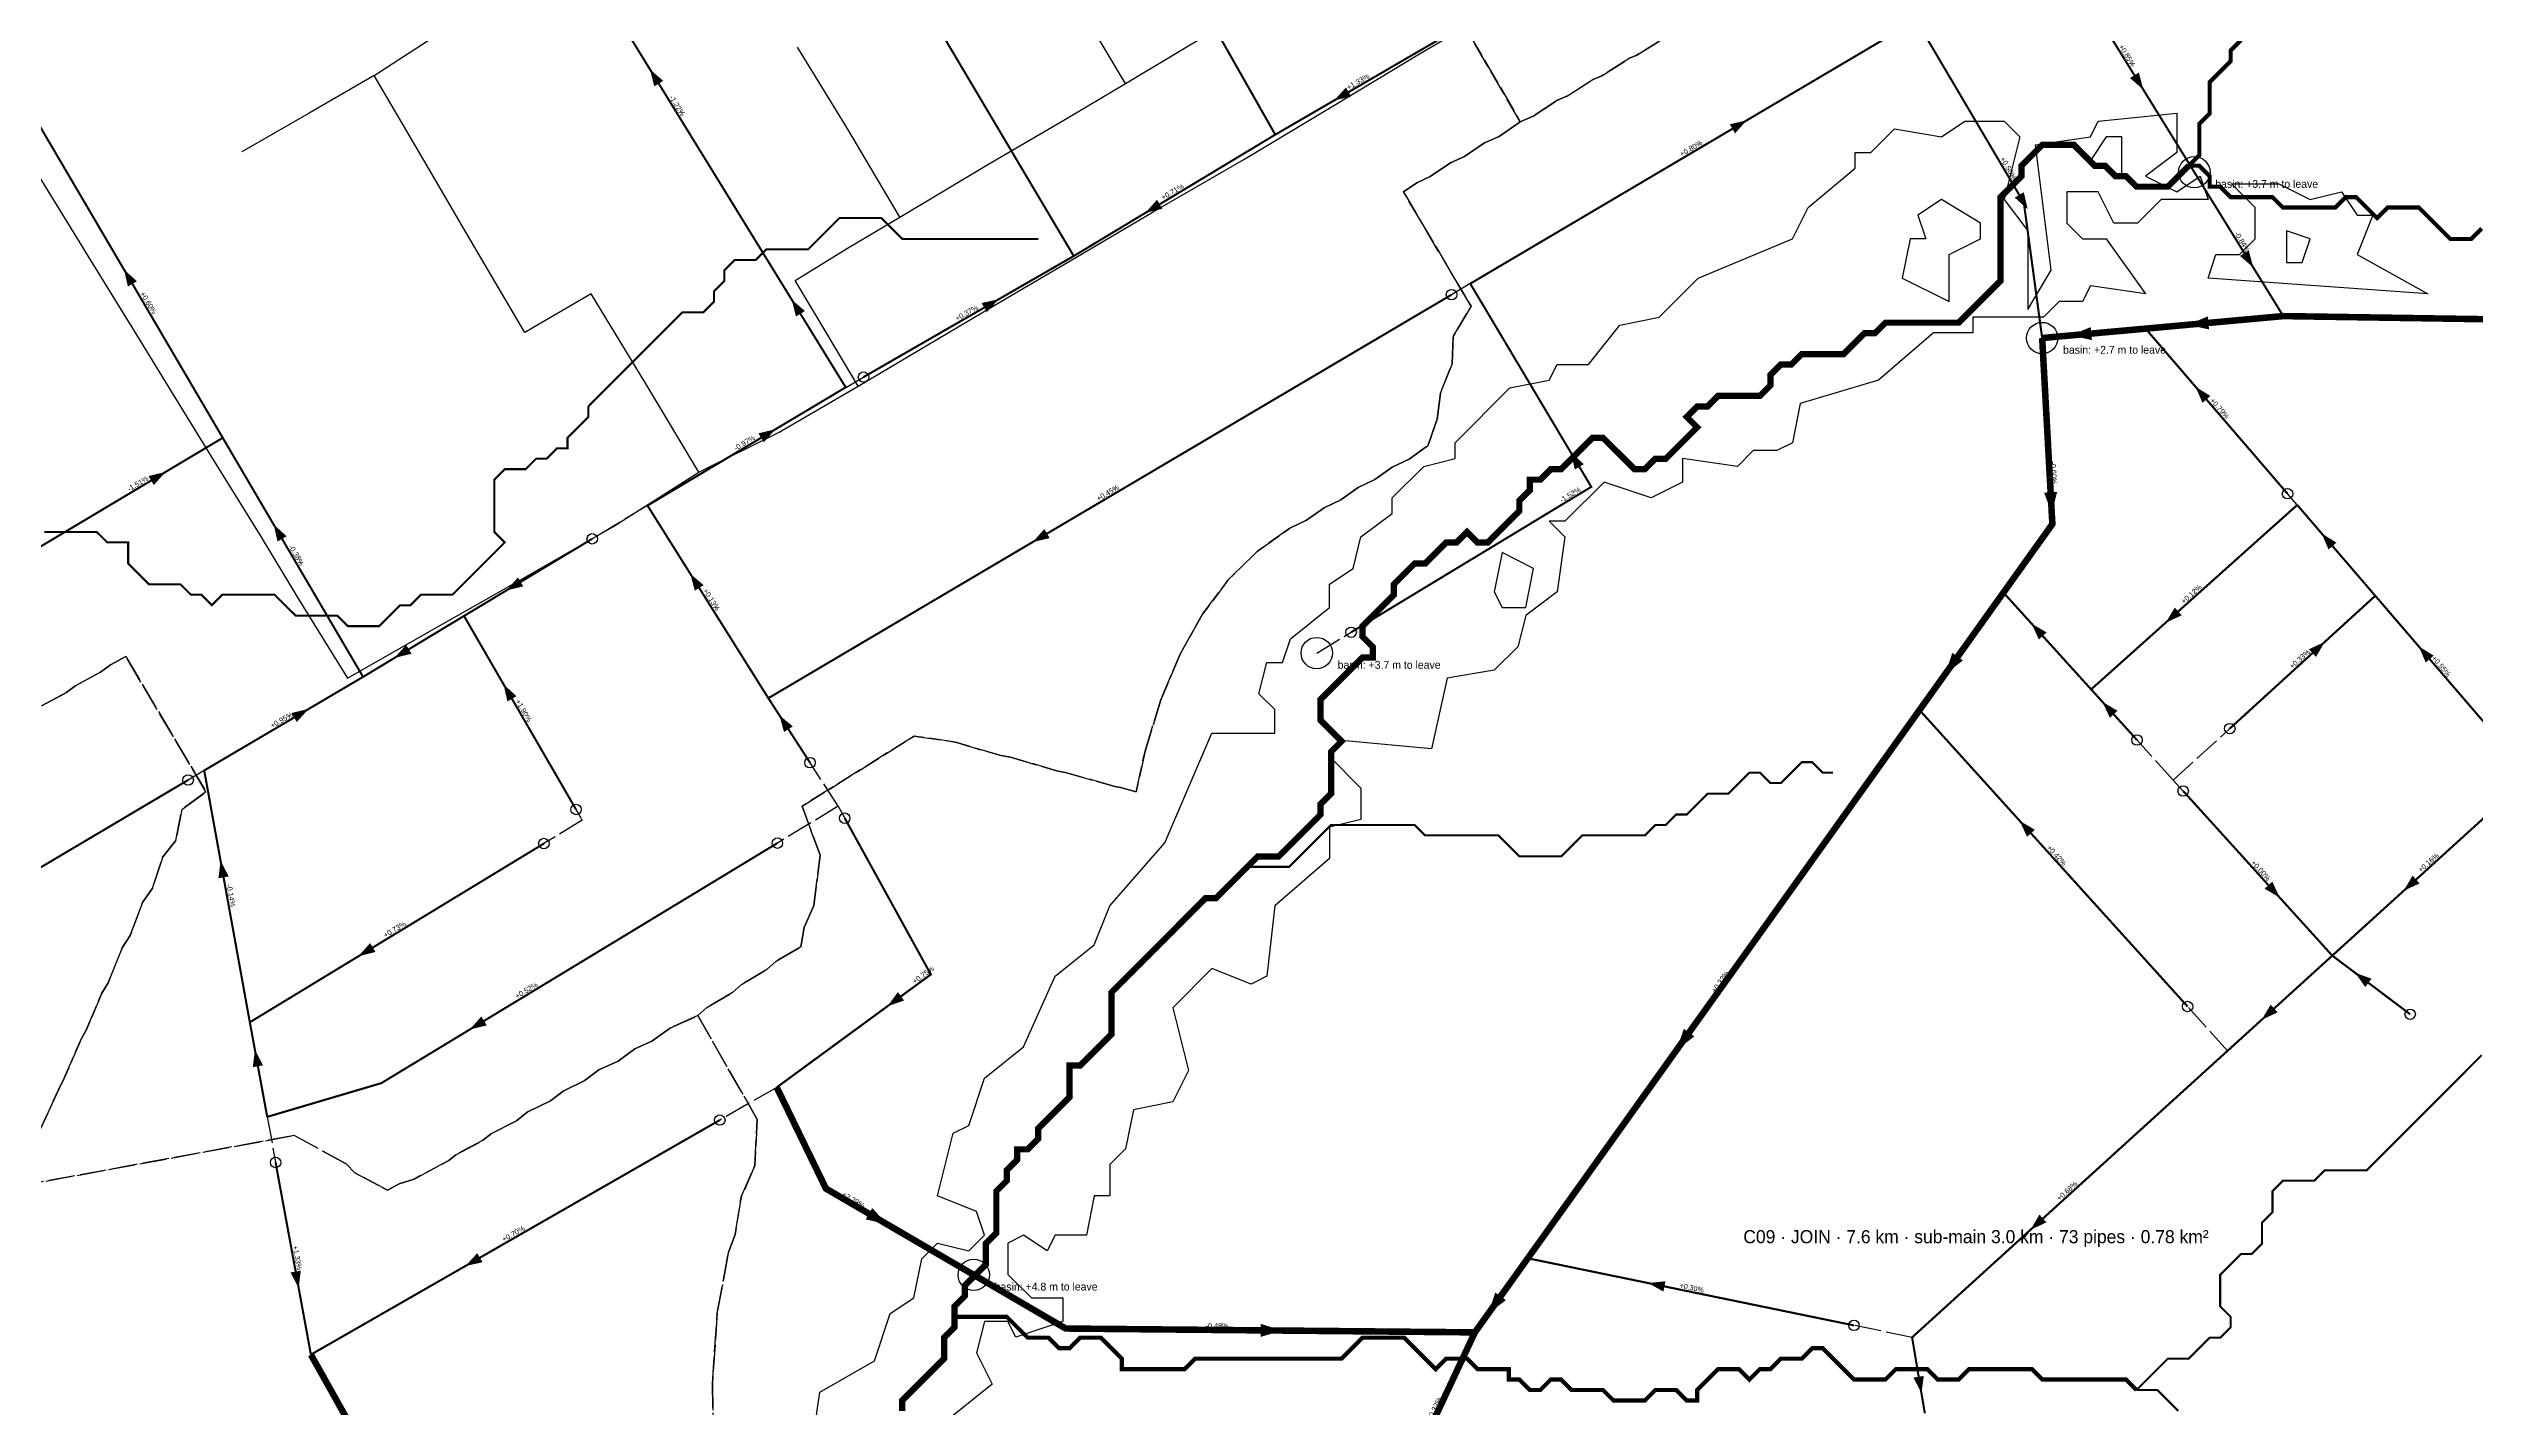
# Model space of a CAD drawing. Header units: metres. Extents: x 442821 to 452274, y 2561971 to 2571293.
# Drawn here: x 445741 to 446669, y 2565501 to 2566021 of the extents above; entities that cross this region are included whole.
import ezdxf
from ezdxf.enums import TextEntityAlignment as Align

# ---------------------------------------------------------------- set-up
doc = ezdxf.new("R2010")
doc.units = ezdxf.units.M
doc.header["$LTSCALE"] = 8
doc.linetypes.add('DASHDOT', pattern=[3.556, 2.54, -0.508, 0, -0.508])
doc.linetypes.add('DASHED', pattern=[1.524, 1.27, -0.254])
for name, color, linetype in [('A_ARROWS', 7, 'Continuous'), ('A_BASINS', 1, 'Continuous'), ('A_BRANCH', 7, 'Continuous'), ('A_BUILT_2006', 252, 'Continuous'), ('A_CATCH_LABEL', 7, 'Continuous'), ('A_CATCHMENTS', 7, 'Continuous'), ('A_GRADIENT', 8, 'Continuous'), ('A_HEAD_GAP', 8, 'Continuous'), ('A_HEADS', 8, 'Continuous'), ('A_LATERAL', 7, 'Continuous'), ('A_STREAMS', 5, 'Continuous'), ('A_SUBMAIN', 7, 'Continuous'), ('A_WADI', 4, 'Continuous')]:
    doc.layers.add(name, color=color, linetype=linetype)

msp = doc.modelspace()

# ---------------------------------------------------------------- linework, layer by layer
at = {"layer": 'A_ARROWS', "color": 2}
for points in [[(445970.88, 2566012.82), (445975.94, 2566008.42), (445972.53, 2566006.32)], [(446232.53, 2566000.92), (446237.06, 2566005.87), (446239.07, 2566002.41)], [(446160.36, 2565957.93), (446164.81, 2565962.95), (446166.88, 2565959.52)], [(445769.69, 2565936.29), (445774.66, 2565931.78), (445771.21, 2565929.76)], [(446025.07, 2565924.81), (446030.13, 2565920.4), (446026.72, 2565918.31)], [(446104.26, 2565924.91), (446099.71, 2565919.98), (446097.72, 2565923.45)], [(446018.86, 2565875.19), (446014.38, 2565870.19), (446012.33, 2565873.63)], [(445785.6, 2565858.86), (445781.13, 2565853.86), (445779.08, 2565857.3)], [(445826.93, 2565838.8), (445831.89, 2565834.29), (445828.44, 2565832.27)], [(446117.23, 2565832.04), (446121.72, 2565837.02), (446123.75, 2565833.57)], [(445915.93, 2565813.54), (445920.38, 2565818.55), (445922.44, 2565815.12)], [(445986.3, 2565819.94), (445991.39, 2565815.58), (445988.01, 2565813.46)], [(445873.16, 2565787.75), (445877.61, 2565792.77), (445879.68, 2565789.35)], [(445914.89, 2565777.66), (445919.83, 2565773.12), (445916.36, 2565771.12)], [(445840.29, 2565768.22), (445835.79, 2565763.24), (445833.76, 2565766.69)], [(446020.36, 2565765.86), (446025.51, 2565761.57), (446022.15, 2565759.4)], [(445806.66, 2565710.14), (445809.77, 2565704.2), (445805.83, 2565703.48)], [(445859.4, 2565673.69), (445863.83, 2565678.72), (445865.91, 2565675.31)], [(445901.95, 2565645.64), (445906.39, 2565650.67), (445908.46, 2565647.25)], [(445819.78, 2565637.9), (445822.9, 2565631.96), (445818.97, 2565631.24)]]:
    msp.add_solid(points, dxfattribs=at)
at = {"layer": 'A_ARROWS', "color": 4}
for points in [[(446542, 2566005.09), (446536.93, 2566009.48), (446540.34, 2566011.59)], [(446390.39, 2565993.34), (446385.89, 2565988.36), (446383.86, 2565991.8)], [(446497.83, 2565959.3), (446492.85, 2565963.8), (446496.3, 2565965.83)], [(446584.05, 2565937.08), (446578.99, 2565941.48), (446582.39, 2565943.58)], [(446514.18, 2565911.06), (446521.92, 2565914.28), (446522.37, 2565909.3)], [(446558.98, 2565915.14), (446566.72, 2565918.35), (446567.17, 2565913.37)], [(446562, 2565891.45), (446567.68, 2565887.91), (446564.65, 2565885.3)], [(446323.06, 2565866.34), (446328.05, 2565861.86), (446324.61, 2565859.81)], [(446507.01, 2565843.11), (446504.08, 2565850.96), (446509.07, 2565851.24)], [(446610.21, 2565835.38), (446615.9, 2565831.83), (446612.87, 2565829.22)], [(446499.26, 2565800.9), (446505.04, 2565797.5), (446502.07, 2565794.81)], [(446550.61, 2565801.26), (446554.05, 2565807.02), (446556.72, 2565804.04)], [(446611.44, 2565793.9), (446608.06, 2565788.11), (446605.36, 2565791.06)], [(446647.37, 2565792.18), (446653.06, 2565788.63), (446650.02, 2565786.02)], [(446466.36, 2565781.73), (446468.98, 2565789.69), (446473.05, 2565786.78)], [(446526.4, 2565770.94), (446532.18, 2565767.54), (446529.22, 2565764.85)], [(446494.75, 2565725.45), (446500.53, 2565722.04), (446497.56, 2565719.36)], [(446594.18, 2565696.13), (446588.4, 2565699.53), (446591.36, 2565702.21)], [(446641.61, 2565698.71), (446645, 2565704.49), (446647.69, 2565701.53)], [(446623.02, 2565667.35), (446629.33, 2565665.09), (446626.93, 2565661.9)], [(446061.73, 2565654.57), (446065.71, 2565659.97), (446068.07, 2565656.74)], [(446587.32, 2565649.4), (446590.71, 2565655.18), (446593.4, 2565652.22)], [(446363.64, 2565637.97), (446366.25, 2565645.93), (446370.32, 2565643.03)], [(446061.55, 2565571.2), (446053.38, 2565573.07), (446055.9, 2565577.39)], [(446498.89, 2565569.09), (446502.29, 2565574.88), (446504.98, 2565571.91)], [(446352.61, 2565548.72), (446359.28, 2565549.39), (446358.47, 2565545.47)], [(446291.56, 2565537.11), (446294.18, 2565545.08), (446298.25, 2565542.17)], [(446212.49, 2565530.54), (446204.46, 2565528.12), (446204.51, 2565533.12)], [(446457.17, 2565506.56), (446454.14, 2565512.54), (446458.08, 2565513.2)]]:
    msp.add_solid(points, dxfattribs=at)
at = {"layer": 'A_ARROWS', "color": 1}
for points in [[(445900.29, 2565555.23), (445904.84, 2565560.15), (445906.83, 2565556.68)], [(445836.52, 2565546.8), (445833.4, 2565552.74), (445837.33, 2565553.46)]]:
    msp.add_solid(points, dxfattribs=at)
at = {"layer": 'A_BASINS', "color": 1}
for centre in [(446561.53, 2565973.51), (446503.34, 2565910.08), (446225.9, 2565789.61), (446094.7, 2565551.85)]:
    msp.add_circle(centre, 6, dxfattribs=at)
at = {"layer": 'A_BRANCH', "color": 2, "const_width": 0.8}
for points in [[(446274.93, 2566025.55), (446210.03, 2565987.85)], [(445948.78, 2565833.29), (445899.75, 2565803.8)], [(445930.29, 2565716.77), (445817.84, 2565648.43)], [(446019.61, 2565716.94), (445868.12, 2565625.15), (445824.49, 2565612.26)]]:
    msp.add_lwpolyline(points, dxfattribs=at)
at = {"layer": 'A_BRANCH', "color": 2, "linetype": 'DASHED', "const_width": 0.8}
for points in [[(446052.56, 2565895.15), (446132.96, 2565941.43)], [(446277.45, 2565926.65), (446016.15, 2565772.36)]]:
    msp.add_lwpolyline(points, dxfattribs=at)
at = {"layer": 'A_BRANCH', "color": 4, "const_width": 0.8}
for points in [[(446597.18, 2565850.54), (446542.89, 2565913.67)], [(446678.82, 2565755.6), (446630.74, 2565811.51)], [(446045.38, 2565726.47), (446078.3, 2565666.72), (446019.37, 2565623.54)]]:
    msp.add_lwpolyline(points, dxfattribs=at)
at = {"layer": 'A_BRANCH', "color": 4, "linetype": 'DASHED', "const_width": 0.8}
for points in [[(446575.09, 2565760.74), (446630.74, 2565811.51)], [(446558.95, 2565654.46), (446456.43, 2565767.83)], [(446557.27, 2565736.86), (446614.3, 2565673.91)], [(446431.38, 2565532.51), (446306.62, 2565558.18)]]:
    msp.add_lwpolyline(points, dxfattribs=at)
at = {"layer": 'A_BRANCH', "color": 3, "linetype": 'DASHED', "const_width": 0.8}
msp.add_lwpolyline([(445794.24, 2565741.07), (445704.29, 2565687.78), (445606.77, 2565630.69)], dxfattribs=at)
at = {"layer": 'A_BRANCH', "color": 1, "const_width": 0.8}
for points in [[(445997.59, 2565611.04), (445841.2, 2565521.34)], [(445827.69, 2565594.82), (445841.2, 2565521.34)]]:
    msp.add_lwpolyline(points, dxfattribs=at)
at = {"layer": 'A_BUILT_2006', "color": 252}
for points in [[(446152.7, 2566007.38), (446133.31, 2566039.9)], [(446265.21, 2566018.73), (446297.55, 2566037.75)], [(445865.41, 2566010.42), (445888.62, 2566025.5)], [(446152.7, 2566007.38), (446187.08, 2566027.94)], [(446046.93, 2565989.28), (446027.35, 2566021.28)], [(446231.18, 2565998.28), (446265.21, 2566018.73)], [(445865.41, 2566010.42), (445840.55, 2565996.11)], [(445884.36, 2565978.04), (445865.41, 2566010.42)], [(446129.13, 2565993.41), (446152.7, 2566007.38)], [(445840.55, 2565996.11), (445814.82, 2565981.31)], [(446197.99, 2565978.3), (446231.18, 2565998.28)], [(446066.49, 2565956.28), (446046.93, 2565989.28)], [(446100.16, 2565976.38), (446129.13, 2565993.41)], [(445902.65, 2565946.91), (445884.36, 2565978.04)], [(446066.49, 2565956.28), (446100.16, 2565976.38)], [(446163.36, 2565958.39), (446197.99, 2565978.3)], [(445737.19, 2565971.95), (445757.08, 2565939.58)], [(446133.76, 2565940.88), (446163.36, 2565958.39)], [(446046.45, 2565944.4), (446066.49, 2565956.28)], [(445757.08, 2565939.58), (445773.46, 2565912.93)], [(445923.06, 2565912.15), (445902.65, 2565946.91)], [(446026.39, 2565932.13), (446046.45, 2565944.4)], [(446105.28, 2565924.13), (446133.76, 2565940.88)], [(446038.86, 2565911.11), (446026.39, 2565932.13)], [(445948.43, 2565926.95), (445923.06, 2565912.15)], [(445969.23, 2565892.87), (445948.43, 2565926.95)], [(446074.33, 2565905.81), (446105.28, 2565924.13)], [(445773.46, 2565912.93), (445790.45, 2565885.28)], [(446050.49, 2565891.63), (446038.86, 2565911.11)], [(446050.49, 2565891.63), (446074.33, 2565905.81)], [(445989.55, 2565858.73), (445969.23, 2565892.87)], [(445790.45, 2565885.28), (445803.02, 2565864.84)], [(446020.24, 2565874.04), (446050.49, 2565891.63)], [(445989.55, 2565858.73), (446020.24, 2565874.04)], [(445803.02, 2565864.84), (445821.44, 2565835.26)], [(445956.64, 2565837.83), (445989.55, 2565858.73)], [(445922.56, 2565818.27), (445956.64, 2565837.83)], [(445821.44, 2565835.26), (445836.77, 2565809.89)], [(445889, 2565799.31), (445922.56, 2565818.27)], [(445836.77, 2565809.89), (445855.13, 2565780.03)], [(445855.13, 2565780.03), (445889, 2565799.31)]]:
    msp.add_lwpolyline(points, dxfattribs=at)
at = {"layer": 'A_CATCHMENTS', "color": 2, "linetype": 'DASHED'}
for points in [[(446277.74, 2566037.46), (446303.71, 2565992.76), (446295.6, 2565987.19), (446290.01, 2565984.66), (446282.45, 2565979.49), (446277.06, 2565977.07), (446269.3, 2565971.8), (446264.11, 2565969.48), (446259.02, 2565966.04), (446284.91, 2565922.2), (446278.08, 2565910.65), (446277.66, 2565900.17), (446273.24, 2565889.02), (446271.91, 2565879.04), (446268.37, 2565868.77), (446267.75, 2565868.47), (446261.2, 2565863.82), (446254.73, 2565860.69), (446248.14, 2565856.01), (446241.7, 2565852.9), (446235.08, 2565848.2), (446228.68, 2565845.11), (446222.02, 2565840.4), (446215.66, 2565837.33), (446203.23, 2565828.54), (446192.07, 2565817.59), (446182.2, 2565804.48), (446173.6, 2565789.2), (446166.27, 2565771.76), (446160.23, 2565752.16), (446156.8, 2565736.5), (446150.88, 2565738.15), (446148.7, 2565738.58), (446129.84, 2565743.94), (446126.9, 2565744.49), (446108.79, 2565749.75), (446105.06, 2565750.39), (446087.72, 2565755.59), (446071.94, 2565757.87), (446029.05, 2565731.02), (446035.97, 2565712.32), (446033.53, 2565693.06), (446029.86, 2565684.69), (446028.53, 2565677.24), (446019.1, 2565671.76), (446015.55, 2565668.58), (446005.87, 2565662.91), (446002.47, 2565659.87), (445992.64, 2565654.06), (445989.17, 2565650.96), (445978.73, 2565646.32), (445971.6, 2565641.26), (445965.03, 2565638.26), (445958.66, 2565633.62), (445951.33, 2565630.18), (445945.72, 2565625.99), (445937.63, 2565622.09), (445932.77, 2565618.37), (445923.94, 2565614), (445919.81, 2565610.76), (445910.26, 2565605.9), (445906.85, 2565603.16), (445896.58, 2565597.79), (445893.89, 2565595.57), (445880.65, 2565588.45), (445874.91, 2565586.67), (445870.45, 2565584.23), (445857.96, 2565590.89), (445854.67, 2565594.29), (445834.88, 2565605.16), (445727.86, 2565585.48)], [(445737.58, 2565607.16), (445745.64, 2565624.73), (445746.36, 2565625.94), (445753.45, 2565642.25), (445755.28, 2565645.38), (445761.26, 2565659.54), (445763.64, 2565663.47), (445769.06, 2565676.86), (445772.06, 2565681.57), (445776.83, 2565694.24), (445780.59, 2565699.69), (445784.52, 2565711.75), (445789.48, 2565717.88), (445791.87, 2565729.83), (445801.07, 2565736.55), (445770.43, 2565788.27), (445764.52, 2565785.08), (445760.78, 2565782.31), (445751.31, 2565777.24), (445747.42, 2565774.36), (445738.11, 2565769.4)]]:
    msp.add_lwpolyline(points, dxfattribs=at)
at = {"layer": 'A_CATCHMENTS', "color": 3, "linetype": 'DASHED'}
for points in [[(446359.62, 2566025.28), (446348.09, 2566018.14), (446345.72, 2566017.2), (446334.97, 2566010.39), (446331.83, 2566009.11), (446321.85, 2566002.66), (446317.95, 2566001.02), (446308.72, 2565994.92), (446303.71, 2565992.76), (446277.74, 2566037.46)], [(445738.11, 2565769.4), (445747.42, 2565774.36), (445751.31, 2565777.24), (445760.78, 2565782.31), (445764.52, 2565785.08), (445770.43, 2565788.27), (445801.07, 2565736.55), (445791.87, 2565729.83), (445789.48, 2565717.88), (445784.52, 2565711.75), (445780.59, 2565699.69), (445776.83, 2565694.24), (445772.06, 2565681.57), (445769.06, 2565676.86), (445763.64, 2565663.47), (445761.26, 2565659.54), (445755.28, 2565645.38), (445753.45, 2565642.25), (445746.36, 2565625.94), (445745.64, 2565624.73), (445737.58, 2565607.16)]]:
    msp.add_lwpolyline(points, dxfattribs=at)
at = {"layer": 'A_CATCHMENTS', "color": 4, "linetype": 'DASHED'}
msp.add_lwpolyline([(445995.21, 2565488.95), (445994.77, 2565510.27), (445996.58, 2565537.31), (446000.84, 2565560.09), (446003.46, 2565567.34), (446005.8, 2565581.63), (446011.02, 2565593.63), (446011.92, 2565611.3), (445989.17, 2565650.96), (445992.64, 2565654.06), (446002.47, 2565659.87), (446005.87, 2565662.91), (446015.55, 2565668.58), (446019.1, 2565671.76), (446028.53, 2565677.24), (446029.86, 2565684.69), (446033.53, 2565693.06), (446035.97, 2565712.32), (446029.05, 2565731.02), (446071.94, 2565757.87), (446087.72, 2565755.59), (446105.06, 2565750.39), (446108.79, 2565749.75), (446126.9, 2565744.49), (446129.84, 2565743.94), (446148.7, 2565738.58), (446150.88, 2565738.15), (446156.8, 2565736.5), (446160.23, 2565752.16), (446166.27, 2565771.76), (446173.6, 2565789.2), (446182.2, 2565804.48), (446192.07, 2565817.59), (446203.23, 2565828.54), (446215.66, 2565837.33), (446222.02, 2565840.4), (446228.68, 2565845.11), (446235.08, 2565848.2), (446241.7, 2565852.9), (446248.14, 2565856.01), (446254.73, 2565860.69), (446261.2, 2565863.82), (446267.75, 2565868.47), (446268.37, 2565868.77), (446271.91, 2565879.04), (446273.24, 2565889.02), (446277.66, 2565900.17), (446278.08, 2565910.65), (446284.91, 2565922.2), (446259.02, 2565966.04), (446264.11, 2565969.48), (446269.3, 2565971.8), (446277.06, 2565977.07), (446282.45, 2565979.49), (446290.01, 2565984.66), (446295.6, 2565987.19), (446303.71, 2565992.76), (446308.72, 2565994.92), (446317.95, 2566001.02), (446321.85, 2566002.66), (446331.83, 2566009.11), (446334.97, 2566010.39), (446345.72, 2566017.2), (446348.09, 2566018.14), (446359.62, 2566025.28)], dxfattribs=at)
at = {"layer": 'A_CATCHMENTS', "color": 1, "linetype": 'DASHED'}
msp.add_lwpolyline([(445727.86, 2565585.48), (445834.88, 2565605.16), (445854.67, 2565594.29), (445857.96, 2565590.89), (445870.45, 2565584.23), (445874.91, 2565586.67), (445880.65, 2565588.45), (445893.89, 2565595.57), (445896.58, 2565597.79), (445906.85, 2565603.16), (445910.26, 2565605.9), (445919.81, 2565610.76), (445923.94, 2565614), (445932.77, 2565618.37), (445937.63, 2565622.09), (445945.72, 2565625.99), (445951.33, 2565630.18), (445958.66, 2565633.62), (445965.03, 2565638.26), (445971.6, 2565641.26), (445978.73, 2565646.32), (445989.17, 2565650.96), (446011.92, 2565611.3), (446011.02, 2565593.63), (446005.8, 2565581.63), (446003.46, 2565567.34), (446000.84, 2565560.09), (445996.58, 2565537.31), (445994.77, 2565510.27), (445995.21, 2565488.95)], dxfattribs=at)
at = {"layer": 'A_HEAD_GAP', "color": 8, "linetype": 'DASHED'}
for points in [[(446284.61, 2565930.88), (446277.45, 2565926.65)], [(446045.74, 2565891.22), (446052.56, 2565895.15)], [(445969.94, 2565846.01), (445948.78, 2565833.29)], [(446600.88, 2565846.24), (446597.18, 2565850.54)], [(446225.9, 2565789.61), (446239.05, 2565797.57)], [(446553.49, 2565741.04), (446539.61, 2565756.36)], [(446553.49, 2565741.04), (446575.09, 2565760.74)], [(445800.39, 2565744.72), (445794.24, 2565741.07)], [(446042.87, 2565731.03), (446032.09, 2565747.7)], [(446553.49, 2565741.04), (446557.27, 2565736.86)], [(445944.67, 2565726.23), (445944.98, 2565725.7), (445930.29, 2565716.77)], [(445944.67, 2565726.23), (445942.61, 2565729.79)], [(446042.87, 2565731.03), (446019.61, 2565716.94)], [(446042.87, 2565731.03), (446045.38, 2565726.47)], [(446574.26, 2565637.54), (446558.95, 2565654.46)], [(446019.37, 2565623.54), (445997.59, 2565611.04)], [(445824.49, 2565612.26), (445827.69, 2565594.82)], [(446453.59, 2565527.94), (446431.38, 2565532.51)]]:
    msp.add_lwpolyline(points, dxfattribs=at)
at = {"layer": 'A_HEADS', "color": 2}
for centre in [(446277.45, 2565926.65), (446052.56, 2565895.15), (445948.78, 2565833.29), (446032.09, 2565747.7), (445942.61, 2565729.79), (445930.29, 2565716.77), (446019.61, 2565716.94)]:
    msp.add_circle(centre, 2, dxfattribs=at)
at = {"layer": 'A_HEADS', "color": 4}
for centre in [(446597.18, 2565850.54), (446239.05, 2565797.57), (446575.09, 2565760.74), (446539.61, 2565756.36), (446557.27, 2565736.86), (446045.38, 2565726.47), (446558.95, 2565654.46), (446644.08, 2565651.49), (446431.38, 2565532.51)]:
    msp.add_circle(centre, 2, dxfattribs=at)
at = {"layer": 'A_HEADS', "color": 3}
msp.add_circle((445794.24, 2565741.07), 2, dxfattribs=at)
at = {"layer": 'A_HEADS', "color": 1}
for centre in [(445997.59, 2565611.04), (445827.69, 2565594.82)]:
    msp.add_circle(centre, 2, dxfattribs=at)
at = {"layer": 'A_LATERAL', "color": 2, "linetype": 'DASHDOT', "const_width": 0.8}
for points in [[(446132.96, 2565941.43), (446034.68, 2566107.07)], [(446014.78, 2565941.52), (445945.11, 2566054.67)], [(445747.88, 2565973.46), (445720.56, 2566019.99)], [(445969.94, 2565846.01), (446045.74, 2565891.22)], [(445744.18, 2565834.15), (445807.48, 2565871.92)], [(445861.15, 2565780.5), (445807.48, 2565871.92)], [(445817.84, 2565648.43), (445800.39, 2565744.72)], [(445824.49, 2565612.26), (445817.84, 2565648.43)]]:
    msp.add_lwpolyline(points, dxfattribs=at)
at = {"layer": 'A_LATERAL', "color": 2, "const_width": 0.8}
for points in [[(446143.71, 2566104.7), (446210.03, 2565987.85)], [(446210.03, 2565987.85), (446132.96, 2565941.43)], [(445807.48, 2565871.92), (445747.88, 2565973.46)], [(446045.74, 2565891.22), (446014.78, 2565941.52)], [(445638.68, 2565771.19), (445744.18, 2565834.15)], [(445942.61, 2565729.79), (445899.75, 2565803.8)], [(445800.39, 2565744.72), (445861.15, 2565780.5)], [(446032.09, 2565747.7), (446016.15, 2565772.36)]]:
    msp.add_lwpolyline(points, dxfattribs=at)
at = {"layer": 'A_LATERAL', "color": 4, "const_width": 0.8}
for points in [[(446507.45, 2566060.97), (446561.53, 2565973.51)], [(446284.61, 2565930.88), (446455.16, 2566031.59)], [(446539.61, 2565756.36), (446522.07, 2565775.72)], [(446614.3, 2565673.91), (446574.26, 2565637.54)], [(446574.26, 2565637.54), (446453.59, 2565527.94)]]:
    msp.add_lwpolyline(points, dxfattribs=at)
at = {"layer": 'A_LATERAL', "color": 4, "linetype": 'DASHED', "const_width": 0.8}
for points in [[(446455.16, 2566031.59), (446496.33, 2565961.83), (446503.34, 2565910.08)], [(446600.88, 2565846.24), (446522.07, 2565775.72)], [(446630.74, 2565811.51), (446600.88, 2565846.24)], [(446522.07, 2565775.72), (446488.53, 2565812.74)], [(446689.97, 2565742.63), (446614.3, 2565673.91)], [(446453.59, 2565527.94), (446458.46, 2565498.88)]]:
    msp.add_lwpolyline(points, dxfattribs=at)
at = {"layer": 'A_LATERAL', "color": 4, "linetype": 'DASHDOT', "const_width": 0.8}
for points in [[(446561.53, 2565973.51), (446595.57, 2565918.47)], [(446239.05, 2565797.57), (446330.89, 2565853.17), (446284.61, 2565930.88)], [(446644.08, 2565651.49), (446614.3, 2565673.91)]]:
    msp.add_lwpolyline(points, dxfattribs=at)
at = {"layer": 'A_LATERAL', "color": 2, "linetype": 'DASHED', "const_width": 0.8}
for points in [[(446016.15, 2565772.36), (445969.94, 2565846.01)], [(445899.75, 2565803.8), (445861.15, 2565780.5)]]:
    msp.add_lwpolyline(points, dxfattribs=at)
at = {"layer": 'A_STREAMS', "color": 5}
for points, const_width in [([(446579.42, 2566023.98), (446575.42, 2566019.98), (446575.42, 2566015.98), (446571.42, 2566011.98), (446567.42, 2566007.98), (446567.42, 2566003.98), (446567.42, 2565999.97), (446567.42, 2565995.97), (446563.42, 2565991.97), (446563.42, 2565987.97), (446563.42, 2565983.97), (446563.42, 2565979.97), (446559.41, 2565975.97)], 1.6), ([(446559.41, 2565975.97), (446555.41, 2565971.96), (446551.41, 2565967.96), (446547.41, 2565967.96), (446543.41, 2565967.96), (446539.41, 2565967.96), (446535.41, 2565971.96), (446531.41, 2565971.96), (446527.41, 2565975.97), (446523.41, 2565975.97), (446519.41, 2565979.97), (446515.41, 2565983.97), (446511.41, 2565983.97), (446507.41, 2565983.97), (446503.41, 2565983.97), (446499.41, 2565979.97), (446495.41, 2565975.97), (446495.41, 2565971.96), (446491.41, 2565967.96), (446487.4, 2565963.96), (446487.4, 2565959.96), (446487.4, 2565955.96), (446487.4, 2565951.96), (446487.4, 2565947.96), (446487.4, 2565943.96), (446487.4, 2565939.95), (446487.4, 2565935.95), (446487.4, 2565931.95), (446483.4, 2565927.95), (446479.4, 2565923.95), (446475.4, 2565919.95), (446471.4, 2565915.95), (446467.4, 2565915.95), (446463.4, 2565915.95), (446459.4, 2565915.95), (446455.4, 2565915.95), (446451.4, 2565915.95), (446447.4, 2565915.95), (446443.4, 2565915.95), (446439.4, 2565911.94), (446435.4, 2565911.94), (446431.4, 2565907.94), (446427.4, 2565903.94), (446423.4, 2565903.94), (446419.4, 2565903.94), (446415.4, 2565903.94), (446411.39, 2565903.94), (446407.39, 2565899.94), (446403.39, 2565899.94), (446399.39, 2565895.94), (446399.39, 2565891.94), (446395.39, 2565887.94), (446391.39, 2565887.94), (446387.39, 2565887.94), (446383.39, 2565887.94), (446379.39, 2565887.94), (446375.39, 2565883.93), (446371.39, 2565883.93), (446367.39, 2565879.93), (446371.39, 2565875.93), (446367.39, 2565871.93), (446363.39, 2565867.93), (446359.39, 2565863.93), (446355.39, 2565863.93), (446351.39, 2565859.93), (446347.39, 2565859.93), (446343.39, 2565863.93), (446339.38, 2565867.93), (446335.38, 2565871.93), (446331.38, 2565871.93), (446327.38, 2565867.93), (446323.38, 2565863.93), (446319.38, 2565859.93), (446315.38, 2565859.93), (446311.38, 2565855.92), (446307.38, 2565855.92), (446307.38, 2565851.92), (446303.38, 2565847.92), (446303.38, 2565843.92), (446299.38, 2565839.92), (446295.38, 2565835.92), (446291.38, 2565831.92), (446287.38, 2565831.92), (446283.38, 2565835.92), (446279.38, 2565831.92), (446275.38, 2565831.92), (446271.38, 2565827.91), (446267.37, 2565823.91), (446263.37, 2565823.91), (446259.37, 2565819.91), (446255.37, 2565815.91), (446255.37, 2565811.91), (446251.37, 2565807.91), (446247.37, 2565803.91), (446243.37, 2565799.9), (446243.37, 2565795.9), (446247.37, 2565791.9), (446247.37, 2565787.9), (446243.37, 2565787.9), (446239.37, 2565783.9), (446235.37, 2565779.9), (446231.37, 2565775.9), (446227.37, 2565771.9), (446227.37, 2565767.89), (446227.37, 2565763.89), (446231.37, 2565759.89), (446235.37, 2565755.89), (446231.37, 2565751.89), (446231.37, 2565747.89), (446231.37, 2565743.89), (446231.37, 2565739.88), (446231.37, 2565735.88), (446227.37, 2565731.88), (446227.37, 2565727.88), (446223.37, 2565723.88), (446219.37, 2565719.88), (446215.37, 2565715.88), (446211.37, 2565711.87), (446207.37, 2565711.87), (446203.37, 2565711.87), (446199.37, 2565707.87)], 2.4), ([(446671.43, 2565951.96), (446667.43, 2565947.96), (446663.43, 2565947.96), (446659.43, 2565947.96), (446655.43, 2565951.96), (446651.43, 2565955.96), (446647.43, 2565959.96), (446643.43, 2565959.96), (446639.43, 2565959.96), (446635.43, 2565959.96), (446631.42, 2565955.96), (446627.42, 2565959.96), (446623.42, 2565963.96), (446619.42, 2565963.96), (446615.42, 2565959.96), (446611.42, 2565959.96), (446607.42, 2565959.96), (446603.42, 2565959.96), (446599.42, 2565959.96), (446595.42, 2565959.96), (446591.42, 2565963.96), (446587.42, 2565963.96), (446583.42, 2565963.96), (446579.42, 2565963.96), (446575.42, 2565963.96), (446571.42, 2565967.96), (446567.42, 2565967.96), (446567.42, 2565971.96), (446563.42, 2565975.97), (446559.41, 2565975.97)], 1.6), ([(446119.35, 2565947.96), (446115.35, 2565947.96), (446111.35, 2565947.96), (446107.35, 2565947.96), (446103.35, 2565947.96), (446099.35, 2565947.96), (446095.35, 2565947.96), (446091.35, 2565947.96), (446087.35, 2565947.96), (446083.35, 2565947.96), (446079.35, 2565947.96), (446075.35, 2565947.96), (446071.35, 2565947.96), (446067.35, 2565947.96), (446063.35, 2565951.96), (446059.35, 2565955.96), (446055.35, 2565955.96), (446051.34, 2565955.96), (446047.34, 2565955.96), (446043.34, 2565955.96), (446039.34, 2565951.96), (446035.34, 2565947.96), (446031.34, 2565943.96), (446027.34, 2565943.96), (446023.34, 2565943.96), (446019.34, 2565943.96), (446015.34, 2565943.96), (446011.34, 2565939.95), (446007.34, 2565939.95), (446003.34, 2565939.95), (445999.34, 2565935.95), (445999.34, 2565931.95), (445995.34, 2565927.95), (445995.34, 2565923.95), (445991.34, 2565919.95), (445987.34, 2565919.95), (445983.34, 2565919.95), (445979.33, 2565915.95), (445975.33, 2565911.94), (445971.33, 2565907.94), (445967.33, 2565903.94), (445963.33, 2565899.94), (445959.33, 2565895.94), (445955.33, 2565891.94), (445951.33, 2565887.94), (445947.33, 2565883.93), (445947.33, 2565879.93), (445943.33, 2565875.93), (445939.33, 2565871.93), (445939.33, 2565867.93), (445935.33, 2565867.93), (445931.33, 2565863.93), (445927.33, 2565863.93), (445923.33, 2565859.93), (445919.33, 2565859.93), (445915.33, 2565859.93), (445911.33, 2565855.92), (445911.33, 2565851.92), (445911.33, 2565847.92), (445911.33, 2565843.92), (445911.33, 2565839.92), (445911.33, 2565835.92), (445915.33, 2565831.92), (445911.33, 2565827.91), (445907.32, 2565823.91), (445903.32, 2565819.91), (445899.32, 2565815.91), (445895.32, 2565811.91), (445891.32, 2565811.91), (445887.32, 2565811.91), (445883.32, 2565811.91), (445879.32, 2565807.91), (445875.32, 2565807.91), (445871.32, 2565803.91), (445867.32, 2565799.9), (445863.32, 2565799.9), (445859.32, 2565799.9), (445855.32, 2565799.9), (445851.32, 2565803.91), (445847.32, 2565803.91), (445843.32, 2565803.91), (445839.32, 2565803.91), (445835.32, 2565803.91), (445831.31, 2565807.91), (445827.31, 2565811.91), (445823.31, 2565811.91), (445819.31, 2565811.91), (445815.31, 2565811.91), (445811.31, 2565811.91), (445807.31, 2565811.91), (445803.31, 2565807.91), (445799.31, 2565811.91), (445795.31, 2565811.91), (445791.31, 2565815.91), (445787.31, 2565815.91), (445783.31, 2565815.91), (445779.31, 2565815.91), (445775.31, 2565819.91), (445771.31, 2565823.91), (445771.31, 2565827.91), (445771.31, 2565831.92), (445767.31, 2565831.92), (445763.31, 2565831.92), (445759.3, 2565835.92), (445755.3, 2565835.92), (445751.3, 2565835.92), (445747.3, 2565835.92), (445743.3, 2565835.92), (445739.3, 2565835.92)], 0.8), ([(446423.4, 2565743.89), (446419.4, 2565743.89), (446415.4, 2565747.89), (446411.39, 2565747.89), (446407.39, 2565743.89), (446403.39, 2565739.88), (446399.39, 2565739.88), (446395.39, 2565743.89), (446391.39, 2565743.89), (446387.39, 2565739.88), (446383.39, 2565735.88), (446379.39, 2565735.88), (446375.39, 2565735.88), (446371.39, 2565731.88), (446367.39, 2565727.88), (446363.39, 2565727.88), (446359.39, 2565723.88), (446355.39, 2565723.88), (446351.39, 2565719.88), (446347.39, 2565719.88), (446343.39, 2565719.88), (446339.38, 2565719.88), (446335.38, 2565719.88), (446331.38, 2565719.88), (446327.38, 2565719.88), (446323.38, 2565715.88), (446319.38, 2565711.87), (446315.38, 2565711.87), (446311.38, 2565711.87), (446307.38, 2565711.87), (446303.38, 2565711.87), (446299.38, 2565715.88), (446295.38, 2565719.88), (446291.38, 2565719.88), (446287.38, 2565719.88), (446283.38, 2565719.88), (446279.38, 2565719.88), (446275.38, 2565719.88), (446271.38, 2565719.88), (446267.37, 2565719.88), (446263.37, 2565723.88), (446259.37, 2565723.88), (446255.37, 2565723.88), (446251.37, 2565723.88), (446247.37, 2565723.88), (446243.37, 2565723.88), (446239.37, 2565723.88), (446235.37, 2565723.88), (446231.37, 2565723.88), (446227.37, 2565719.88), (446223.37, 2565715.88), (446219.37, 2565711.87), (446215.37, 2565707.87), (446211.37, 2565707.87), (446207.37, 2565707.87), (446203.37, 2565707.87), (446199.37, 2565707.87)], 0.8), ([(446199.37, 2565707.87), (446195.36, 2565703.87), (446191.36, 2565699.87), (446187.36, 2565695.87), (446183.36, 2565695.87), (446179.36, 2565691.87), (446175.36, 2565687.87), (446171.36, 2565683.86), (446167.36, 2565679.86), (446163.36, 2565675.86), (446159.36, 2565671.86), (446155.36, 2565667.86), (446151.36, 2565663.86), (446147.36, 2565659.86), (446147.36, 2565655.85), (446147.36, 2565651.85), (446147.36, 2565647.85), (446147.36, 2565643.85), (446143.36, 2565639.85), (446139.36, 2565635.85), (446135.36, 2565631.85), (446131.36, 2565631.85), (446131.36, 2565627.84), (446131.36, 2565623.84), (446131.36, 2565619.84), (446127.36, 2565615.84), (446123.35, 2565611.84), (446119.35, 2565607.84), (446119.35, 2565603.84), (446115.35, 2565599.84), (446111.35, 2565599.84), (446111.35, 2565595.83), (446107.35, 2565591.83), (446107.35, 2565587.83), (446103.35, 2565583.83), (446103.35, 2565579.83), (446103.35, 2565575.83), (446103.35, 2565571.83), (446103.35, 2565567.82), (446099.35, 2565563.82), (446099.35, 2565559.82), (446099.35, 2565555.82), (446095.35, 2565551.82), (446091.35, 2565547.82), (446091.35, 2565543.82), (446087.35, 2565539.81), (446087.35, 2565535.81)], 2.4), ([(446671.43, 2565635.85), (446667.43, 2565631.85), (446663.43, 2565627.84), (446659.43, 2565623.84), (446655.43, 2565619.84), (446651.43, 2565615.84), (446647.43, 2565611.84), (446643.43, 2565607.84), (446639.43, 2565603.84), (446635.43, 2565599.84), (446631.42, 2565595.83), (446627.42, 2565591.83), (446623.42, 2565591.83), (446619.42, 2565591.83), (446615.42, 2565591.83), (446611.42, 2565591.83), (446607.42, 2565587.83), (446603.42, 2565587.83), (446599.42, 2565587.83), (446595.42, 2565587.83), (446591.42, 2565583.83), (446591.42, 2565579.83), (446591.42, 2565575.83), (446587.42, 2565571.83), (446587.42, 2565567.82), (446587.42, 2565563.82), (446583.42, 2565559.82), (446579.42, 2565559.82), (446575.42, 2565555.82), (446571.42, 2565551.82), (446571.42, 2565547.82), (446571.42, 2565543.82), (446571.42, 2565539.81), (446575.42, 2565535.81), (446575.42, 2565531.81), (446571.42, 2565527.81), (446567.42, 2565527.81), (446563.42, 2565523.81), (446559.41, 2565519.81), (446555.41, 2565519.81), (446551.41, 2565519.81), (446547.41, 2565515.81), (446543.41, 2565511.8), (446539.41, 2565507.8)], 0.8), ([(446087.35, 2565535.81), (446087.35, 2565531.81), (446083.35, 2565527.81), (446083.35, 2565523.81), (446083.35, 2565519.81), (446079.35, 2565515.81), (446075.35, 2565511.8), (446071.35, 2565507.8), (446067.35, 2565503.8), (446067.35, 2565499.8)], 2.4), ([(446539.41, 2565507.8), (446535.41, 2565511.8), (446531.41, 2565511.8), (446527.41, 2565511.8), (446523.41, 2565511.8), (446519.41, 2565511.8), (446515.41, 2565511.8), (446511.41, 2565511.8), (446507.41, 2565511.8), (446503.41, 2565511.8), (446499.41, 2565515.81), (446495.41, 2565515.81), (446491.41, 2565515.81), (446487.4, 2565515.81), (446483.4, 2565515.81), (446479.4, 2565515.81), (446475.4, 2565515.81), (446471.4, 2565511.8), (446467.4, 2565511.8), (446463.4, 2565511.8), (446459.4, 2565515.81), (446455.4, 2565515.81), (446451.4, 2565515.81), (446447.4, 2565515.81), (446443.4, 2565511.8), (446439.4, 2565511.8), (446435.4, 2565511.8), (446431.4, 2565511.8), (446427.4, 2565515.81), (446423.4, 2565519.81), (446419.4, 2565523.81), (446415.4, 2565523.81), (446411.39, 2565519.81), (446407.39, 2565519.81), (446403.39, 2565519.81), (446399.39, 2565515.81), (446395.39, 2565515.81), (446391.39, 2565511.8), (446387.39, 2565515.81), (446383.39, 2565515.81), (446379.39, 2565515.81), (446375.39, 2565511.8), (446371.39, 2565507.8), (446371.39, 2565503.8), (446367.39, 2565503.8), (446363.39, 2565507.8), (446359.39, 2565507.8), (446355.39, 2565507.8), (446351.39, 2565503.8), (446347.39, 2565503.8), (446343.39, 2565503.8), (446339.38, 2565503.8), (446335.38, 2565507.8), (446331.38, 2565507.8), (446327.38, 2565507.8), (446323.38, 2565507.8), (446319.38, 2565511.8), (446315.38, 2565511.8), (446311.38, 2565507.8), (446307.38, 2565507.8), (446303.38, 2565511.8), (446299.38, 2565511.8), (446299.38, 2565515.81), (446295.38, 2565515.81), (446291.38, 2565515.81), (446287.38, 2565515.81), (446283.38, 2565519.81), (446279.38, 2565519.81), (446275.38, 2565519.81), (446271.38, 2565515.81), (446267.37, 2565519.81), (446263.37, 2565523.81), (446259.37, 2565527.81), (446255.37, 2565527.81), (446251.37, 2565527.81), (446247.37, 2565527.81), (446243.37, 2565527.81), (446239.37, 2565523.81), (446235.37, 2565519.81), (446231.37, 2565519.81), (446227.37, 2565519.81), (446223.37, 2565519.81), (446219.37, 2565519.81), (446215.37, 2565519.81), (446211.37, 2565519.81), (446207.37, 2565519.81), (446203.37, 2565519.81), (446199.37, 2565519.81), (446195.36, 2565519.81), (446191.36, 2565519.81), (446187.36, 2565519.81), (446183.36, 2565519.81), (446179.36, 2565519.81), (446175.36, 2565515.81), (446171.36, 2565515.81), (446167.36, 2565515.81), (446163.36, 2565515.81), (446159.36, 2565515.81), (446155.36, 2565515.81), (446151.36, 2565515.81), (446151.36, 2565519.81), (446147.36, 2565523.81), (446143.36, 2565527.81), (446139.36, 2565527.81), (446135.36, 2565527.81), (446131.36, 2565523.81), (446127.36, 2565523.81), (446123.35, 2565527.81), (446119.35, 2565527.81), (446115.35, 2565527.81), (446111.35, 2565531.81), (446107.35, 2565535.81), (446103.35, 2565535.81), (446099.35, 2565535.81), (446095.35, 2565535.81), (446091.35, 2565535.81), (446087.35, 2565535.81)], 1.6), ([(446555.41, 2565499.8), (446551.41, 2565503.8), (446547.41, 2565507.8), (446543.41, 2565507.8), (446539.41, 2565507.8)], 0.8)]:
    msp.add_lwpolyline(points, dxfattribs=dict(at, const_width=const_width))
at = {"layer": 'A_SUBMAIN', "color": 4, "linetype": 'DASHDOT', "const_width": 2.5}
for points in [[(446503.34, 2565910.08), (446507.24, 2565838.94), (446488.53, 2565812.74)], [(446094.7, 2565551.85), (446129.89, 2565531.32), (446286.37, 2565529.85)], [(446286.37, 2565529.85), (446258.63, 2565470.63)]]:
    msp.add_lwpolyline(points, dxfattribs=at)
at = {"layer": 'A_SUBMAIN', "color": 4, "const_width": 2.5}
for points in [[(446542.89, 2565913.67), (446503.34, 2565910.08)], [(446488.53, 2565812.74), (446456.43, 2565767.83)], [(446019.37, 2565623.54), (446038.18, 2565584.83), (446094.7, 2565551.85)], [(446306.62, 2565558.18), (446286.37, 2565529.85)]]:
    msp.add_lwpolyline(points, dxfattribs=at)
at = {"layer": 'A_SUBMAIN', "color": 4, "linetype": 'DASHED', "const_width": 2.5}
for points in [[(446595.57, 2565918.47), (446542.89, 2565913.67)], [(446839.52, 2565793.67), (446854.51, 2565877.84), (446715.65, 2565904.3), (446691.53, 2565916.98), (446595.57, 2565918.47)], [(446456.43, 2565767.83), (446306.62, 2565558.18)]]:
    msp.add_lwpolyline(points, dxfattribs=at)
at = {"layer": 'A_SUBMAIN', "color": 1, "linetype": 'DASHED', "const_width": 2.5}
msp.add_lwpolyline([(445841.2, 2565521.34), (445875.41, 2565460.33)], dxfattribs=at)
at = {"layer": 'A_WADI', "color": 4}
msp.add_lwpolyline([(446032.8, 2565486.01), (446035.8, 2565507.01), (446056.8, 2565519.01), (446062.8, 2565537.01), (446071.8, 2565543.01), (446074.8, 2565558.01), (446080.8, 2565564.01), (446092.8, 2565561.01), (446098.8, 2565567.01), (446095.8, 2565576.01), (446080.8, 2565582.01), (446086.8, 2565606.01), (446092.8, 2565609.01), (446098.8, 2565627.01), (446113.8, 2565639.01), (446125.8, 2565666.01), (446140.8, 2565678.01), (446146.8, 2565693.01), (446167.8, 2565717.01), (446185.8, 2565759.01), (446209.8, 2565759.01), (446209.8, 2565768.01), (446203.8, 2565774.01), (446206.8, 2565786.01), (446212.8, 2565786.01), (446215.8, 2565795.01), (446230.8, 2565807.01), (446230.8, 2565816.01), (446239.8, 2565822.01), (446242.8, 2565834.01), (446254.8, 2565843.01), (446254.8, 2565849.01), (446266.8, 2565861.01), (446278.8, 2565864.01), (446278.8, 2565870.01), (446299.8, 2565891.01), (446314.8, 2565894.01), (446317.8, 2565900.01), (446329.8, 2565900.01), (446341.8, 2565915.01), (446356.8, 2565918.01), (446371.8, 2565933.01), (446407.8, 2565948.01), (446413.8, 2565960.01), (446431.8, 2565975.01), (446431.8, 2565981.01), (446437.8, 2565981.01), (446446.8, 2565990.01), (446464.8, 2565987.01), (446473.8, 2565993.01), (446488.8, 2565993.01), (446494.8, 2565987.01), (446488.8, 2565963.01), (446497.8, 2565951.01), (446497.8, 2565921.01), (446506.8, 2565936.01), (446500.8, 2565984.01), (446521.8, 2565987.01), (446524.8, 2565993.01), (446554.8, 2565996.01), (446554.8, 2565981.01), (446554.8, 2565981.01), (446542.8, 2565972.01), (446554.8, 2565966.01), (446563.8, 2565972.01), (446566.8, 2565963.01), (446548.8, 2565963.01), (446539.8, 2565954.01), (446530.8, 2565954.01), (446524.8, 2565966.01), (446512.8, 2565966.01), (446512.8, 2565954.01), (446518.8, 2565948.01), (446527.8, 2565948.01), (446542.8, 2565927.01), (446521.8, 2565930.01), (446518.8, 2565924.01), (446509.8, 2565924.01), (446503.8, 2565918.01), (446476.8, 2565918.01), (446476.8, 2565912.01), (446461.8, 2565912.01), (446440.8, 2565894.01), (446410.8, 2565885.01), (446407.8, 2565870.01), (446401.8, 2565867.01), (446392.8, 2565867.01), (446386.8, 2565861.01), (446365.8, 2565864.01), (446365.8, 2565855.01), (446353.8, 2565849.01), (446335.8, 2565855.01), (446320.8, 2565840.01), (446314.8, 2565840.01), (446320.8, 2565834.01), (446317.8, 2565813.01), (446305.8, 2565804.01), (446302.8, 2565792.01), (446293.8, 2565783.01), (446275.8, 2565780.01), (446269.8, 2565753.01), (446236.8, 2565756.01), (446230.8, 2565750.01), (446242.8, 2565738.01), (446242.8, 2565726.01), (446230.8, 2565723.01), (446230.8, 2565711.01), (446209.8, 2565693.01), (446206.8, 2565666.01), (446200.8, 2565663.01), (446185.8, 2565669.01), (446170.8, 2565654.01), (446176.8, 2565630.01), (446170.8, 2565618.01), (446155.8, 2565615.01), (446152.8, 2565600.01), (446146.8, 2565594.01), (446146.8, 2565582.01), (446140.8, 2565582.01), (446137.8, 2565567.01), (446125.8, 2565567.01), (446122.8, 2565561.01), (446113.8, 2565567.01), (446107.8, 2565564.01), (446107.8, 2565552.01), (446116.8, 2565543.01), (446128.8, 2565543.01), (446128.8, 2565534.01), (446110.8, 2565528.01), (446107.8, 2565534.01), (446098.8, 2565534.01), (446095.8, 2565522.01), (446101.8, 2565510.01), (446086.8, 2565498.01)], dxfattribs=at)
for points in [[(446521.8, 2565978.01), (446533.8, 2565972.01), (446533.8, 2565987.01), (446527.8, 2565987.01), (446521.8, 2565978.01)], [(446593.8, 2565969.01), (446605.8, 2565963.01), (446617.8, 2565966.01), (446623.8, 2565957.01), (446629.8, 2565957.01), (446623.8, 2565942.01), (446650.8, 2565927.01), (446566.8, 2565933.01), (446569.8, 2565942.01), (446578.8, 2565942.01), (446584.8, 2565948.01), (446584.8, 2565960.01), (446575.8, 2565969.01), (446593.8, 2565969.01)], [(446455.8, 2565957.01), (446458.8, 2565948.01), (446452.8, 2565948.01), (446449.8, 2565933.01), (446467.8, 2565924.01), (446467.8, 2565942.01), (446479.8, 2565948.01), (446479.8, 2565954.01), (446464.8, 2565963.01), (446455.8, 2565957.01)], [(446596.8, 2565939.01), (446602.8, 2565939.01), (446605.8, 2565948.01), (446596.8, 2565951.01), (446596.8, 2565939.01)], [(446293.8, 2565813.01), (446296.8, 2565807.01), (446305.8, 2565807.01), (446308.8, 2565822.01), (446296.8, 2565828.01), (446293.8, 2565813.01)]]:
    msp.add_lwpolyline(points, close=True, dxfattribs=at)

# ---------------------------------------------------------------- texts
at = {"layer": 'A_BASINS', "color": 1}
for s, p in [('basin: +3.7 m to leave', (446569.53, 2565967.51)), ('basin: +2.7 m to leave', (446511.34, 2565904.08)), ('basin: +3.7 m to leave', (446233.9, 2565783.61)), ('basin: +4.8 m to leave', (446102.7, 2565545.85))]:
    msp.add_text(s, height=3, dxfattribs=at).set_placement(p)
at = {"layer": 'A_CATCH_LABEL', "color": 4}
msp.add_text('C09 · JOIN · 7.6 km · sub-main 3.0 km · 73 pipes · 0.78 km²', height=5, dxfattribs=at).set_placement((446478.03, 2565566.45), align=Align.MIDDLE_CENTER)
at = {"layer": 'A_GRADIENT', "color": 4}
for s, rotation, p in [('+0.85%', -58.26975, (446534.49, 2566017.24)), ('+0.80%', 30.56112, (446369.89, 2565981.23)), ('+0.50%', -59.45035, (446489.02, 2565974.22)), ('-0.84%', -58.26975, (446578.55, 2565945.99)), ('+0.79%', 310.69391, (446570.03, 2565882.11)), ('-0.60%', -86.85586, (446506.17, 2565858.43)), ('-1.52%', 31.19115, (446323.66, 2565848.79)), ('+0.12%', 41.82684, (446561.47, 2565810.98)), ('+0.33%', 42.36771, (446602.92, 2565786.13)), ('+0.55%', 310.69391, (446654.78, 2565783.56)), ('+0.42%', 312.12531, (446507.69, 2565711.14)), ('+0.00%', -47.82487, (446585.79, 2565705.39)), ('+0.16%', 42.24592, (446652.14, 2565708.27)), ('+0.75%', 36.23337, (446076.35, 2565665.29)), ('+0.32%', 54.45115, (446381.52, 2565663)), ('+0.68%', 42.24592, (446513.92, 2565582.74)), ('+2.29%', -30.26341, (446047.86, 2565579.18)), ('+0.30%', 348.37484, (446369, 2565545.35)), ('-0.48%', -0.53798, (446187.76, 2565530.77)), ('-0.32%', 64.89308, (446272.5, 2565500.24))]:
    msp.add_text(s, height=2, rotation=rotation, dxfattribs=at).set_placement(p, align=Align.BOTTOM_CENTER)
at = {"layer": 'A_GRADIENT', "color": 2}
for s, rotation, p in [('+1.33%', 30.15571, (446242.48, 2566006.7)), ('-1.22%', 301.62033, (445979.94, 2565998.1)), ('+0.71%', 31.0604, (446171.5, 2565964.64)), ('+0.60%', 300.41485, (445777.68, 2565922.69)), ('+0.37%', 29.92597, (446092.76, 2565918.29)), ('-0.97%', 30.81145, (446007.84, 2565868.62)), ('-1.51%', 30.82421, (445775.83, 2565853.03)), ('+0.45%', 30.56112, (446146.8, 2565849.5)), ('-0.38%', 300.41485, (445834.32, 2565826.21)), ('+0.13%', 302.10793, (445993.05, 2565809.19)), ('+1.90%', 300.07801, (445921.18, 2565766.79)), ('+0.95%', 30.49463, (445830.77, 2565762.61)), ('-0.14%', 280.27162, (445809.12, 2565696.57)), ('+0.73%', 31.28749, (445874.07, 2565682.6)), ('+0.52%', 31.2128, (445924.41, 2565659.25))]:
    msp.add_text(s, height=2, rotation=rotation, dxfattribs=at).set_placement(p, align=Align.BOTTOM_CENTER)
at = {"layer": 'A_GRADIENT', "color": 1}
for s, rotation, p in [('+0.70%', 29.83713, (445919.4, 2565566.19)), ('+1.33%', -79.583, (445834.45, 2565558.08))]:
    msp.add_text(s, height=2, rotation=rotation, dxfattribs=at).set_placement(p, align=Align.BOTTOM_CENTER)

doc.saveas('drawing.dxf')
